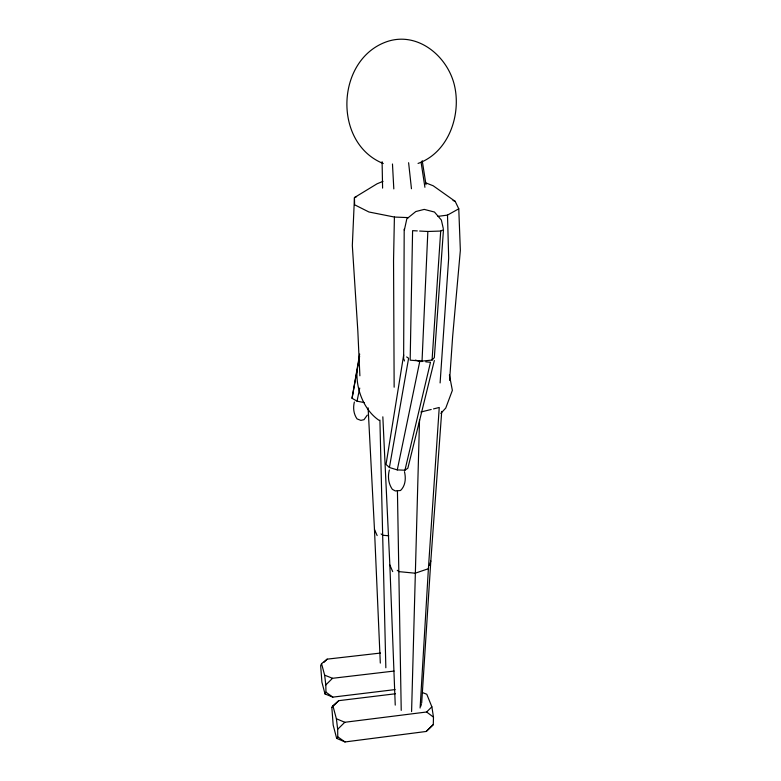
<?xml version="1.0" encoding="UTF-8"?>
<svg xmlns="http://www.w3.org/2000/svg" width="781" height="781" viewBox="0 0 781 781"><rect width="100%" height="100%" fill="white"/><g stroke="black" fill="none" stroke-linecap="round" stroke-linejoin="round"><path stroke-width="1.17" d="M403.64 357.815L404.197 229.106M357.054 370.477C355.794 388.655 363.712 409.957 379.088 420.354M383.012 181.348L377.077 183.789L354.457 197.573L354.603 204.788L368.925 211.993L394.405 217.05L393.546 260.571L394.151 387.21M395.411 693.772L338.769 700.664L332.882 705.751L331.837 707.479L333.184 725.11L336.66 738.357L345.026 741.95L426.221 731.465L433.299 724.612L433.475 717.134L431.873 706.825L426.777 694.25L422.541 692.61M411.587 711.608L419.534 419.612M422.033 361.115L427.851 231.479L440.699 231.049L443.481 229.653L434.334 357.649L432.078 360.051L422.033 361.115L410.171 360.178L412.593 230.668L417.288 230.912M440.103 382.944L448.685 258.12L447.503 215.107L458.769 208.81L455.186 201.352L433.182 185.771L425.528 182.774M420.11 708.035L428.398 568.714L439.244 407.487L433.514 408.902M364.258 402.586L357.034 401.17L352.046 398.271L359.67 354.037M421.681 703.056L430.819 560.973L441.724 411.402M432.078 360.051L440.699 231.049M449.592 380.337L452.648 336.513L460.351 250.359L458.769 208.81M354.359 402.02C352.944 407.809 353.578 413.959 357.054 418.899L360.881 420.383L363.995 419.68L367.285 415.121M389.377 470.016C387.581 476.605 388.421 483.712 392.355 489.355L395.342 490.946L400.546 490.497C405.612 485.587 406.013 478.157 404.47 471.656M403.679 354.945L386.039 464.412L389.416 467.497L397.275 469.908L404.939 470.211L407.848 468.219L434.334 360.519M389.416 467.497L408.609 358.264L406.637 356.937M352.046 398.271L359.631 356.273M357.034 401.17L359.729 388.069M397.275 469.908L419.787 361.32L422.16 361.525M404.353 230.141L406.833 218.797L415.804 211.544L424.22 209.396L434.451 212.032L441.363 220.047L443.305 228.628M404.939 470.211L430.497 362.247L425.733 361.837M420.861 706.151L421.408 704.091M429.433 565.395L430.819 560.973M380.513 653.053L327.171 659.144L321.547 663.655L320.649 665.607L321.918 682.194L325.003 693.938L332.813 697.13L395.079 689.594M325.003 693.938L325.95 692.171L325.814 684.927L324.652 675.174L321.547 663.655M336.66 738.357L337.763 736.854L337.665 729.278L336.386 718.745L332.882 705.751M440.806 413.393L445.746 408.082L452.365 390.373L449.397 374.929M426.221 731.465L433.299 724.612M323.91 662.376L327.171 659.144M325.814 684.927L332.521 678.298L394.024 671.064M331.837 707.479L338.769 700.664M336.386 718.745L344.802 722.279L426.611 711.999L431.873 706.825M337.665 729.278L344.802 722.279M356.595 196.675L354.457 197.573L352.329 245.527L357.835 331.056L359.885 375.798M418.05 163.434C447.855 152.832 460.849 116.779 454.893 87.413C448.909 57.247 418.323 30.869 386.878 41.657C335.703 59.454 332.745 143.177 383.256 163.522M428.398 568.714L415.199 573.205L399.081 571.643L397.236 570.315M420.891 412.017L431.219 409.469M437.975 216.357L447.503 215.107M394.405 217.05L408.453 217.616M419.631 231.039L427.851 231.479M388.772 535.795L382.973 535.258L381.089 533.96M415.316 360.1L419.787 361.32M324.652 675.174L332.521 678.298M453.029 200.483L455.186 201.352M337.763 736.854L345.026 741.95M325.95 692.171L332.813 697.13M426.611 711.999L433.475 717.134M368.115 407.867L374.47 529.42L377.145 535.581M382.836 416.82L389.846 565.014L392.706 571.604M403.757 358.684L404.47 360.968M422.228 160.701L425.996 184.667M421.096 162.233L424.913 187.294M408.609 162.721L411.46 188.748M392.472 164L393.809 188.904M374.47 529.42L380.308 663.089M389.846 565.014L395.245 705.116M379.908 420.08L385.843 667.765M397.422 490.507L401.229 710.378M382.094 161.706L382.592 188.114"/></g></svg>
